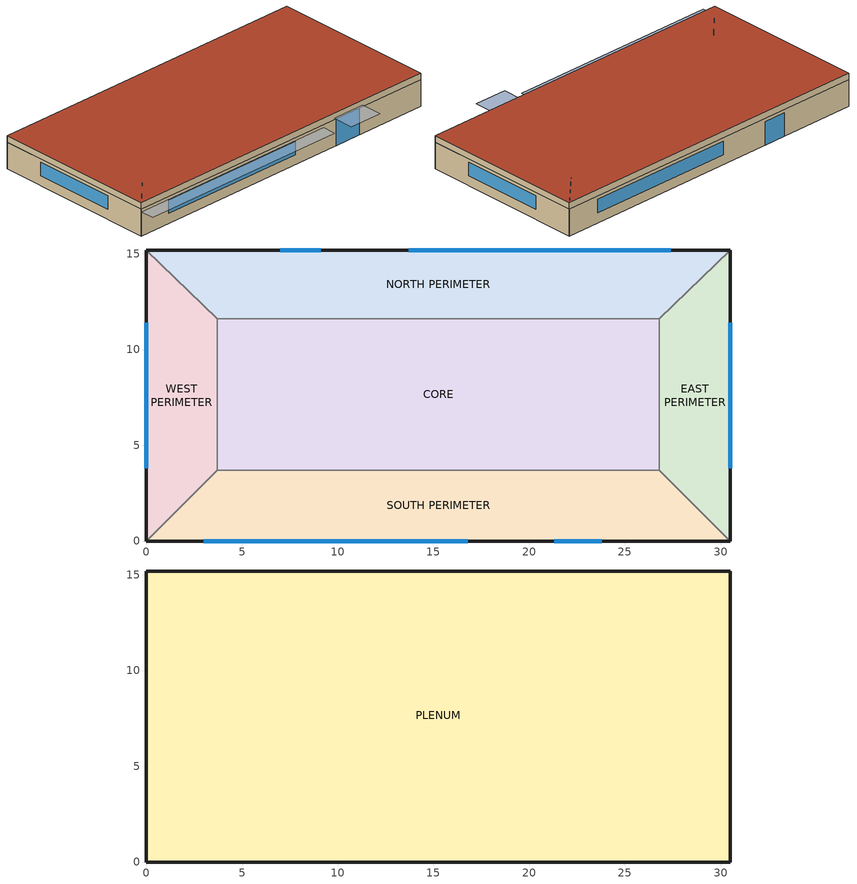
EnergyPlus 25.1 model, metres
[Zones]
SOUTH PERIMETER
 floor ground (FLOOR-SLAB-1): 26.8,3.7 30.5,0 0,0 3.7,3.7 z0
 wall outside (WALL-1): 0,0 30.5,0 z0:2.4
 wall to EAST PERIMETER (INT-WALL-1): 30.5,0 26.8,3.7 z0:2.4
 wall to WEST PERIMETER (INT-WALL-1): 3.7,3.7 0,0 z0:2.4
 wall to CORE (INT-WALL-1): 26.8,3.7 3.7,3.7 z0:2.4
 window (Double LoE Clear Argon): 3,0 16.8,0 z0.9:2.1; 21.3,0 23.8,0 z0:2.4
EAST PERIMETER
 floor ground (FLOOR-SLAB-1): 26.8,11.6 30.5,15.2 30.5,0 26.8,3.7 z0
 wall outside (WALL-1): 30.5,0 30.5,15.2 z0:2.4
 wall to NORTH PERIMETER (INT-WALL-1): 30.5,15.2 26.8,11.6 z0:2.4
 wall to CORE (INT-WALL-1): 26.8,11.6 26.8,3.7 z0:2.4
 window (Double LoE Clear Argon): 30.5,3.8 30.5,11.4 z0.9:2.1
NORTH PERIMETER
 floor ground (FLOOR-SLAB-1): 26.8,11.6 3.7,11.6 0,15.2 30.5,15.2 z0
 wall outside (WALL-1): 30.5,15.2 0,15.2 z0:2.4
 wall to WEST PERIMETER (INT-WALL-1): 0,15.2 3.7,11.6 z0:2.4
 wall to CORE (INT-WALL-1): 3.7,11.6 26.8,11.6 z0:2.4
 window (Double LoE Clear Argon): 27.4,15.2 13.7,15.2 z0.9:2.1; 9.1,15.2 7,15.2 z0:2.1
WEST PERIMETER
 floor ground (FLOOR-SLAB-1): 3.7,3.7 0,0 0,15.2 3.7,11.6 z0
 wall outside (WALL-1): 0,15.2 0,0 z0:2.4
 wall to CORE (INT-WALL-1): 3.7,3.7 3.7,11.6 z0:2.4
 window (Double LoE Clear Argon): 0,11.4 0,3.8 z0.9:2.1
CORE
 floor ground (FLOOR-SLAB-1): 26.8,11.6 26.8,3.7 3.7,3.7 3.7,11.6 z0
PLENUM
 floor to SOUTH PERIMETER (CLNG-1): 26.8,3.7 30.5,0 0,0 3.7,3.7 z2.4
 floor to EAST PERIMETER (CLNG-1): 26.8,11.6 30.5,15.2 30.5,0 26.8,3.7 z2.4
 floor to NORTH PERIMETER (CLNG-1): 26.8,11.6 3.7,11.6 0,15.2 30.5,15.2 z2.4
 floor to WEST PERIMETER (CLNG-1): 3.7,3.7 0,0 0,15.2 3.7,11.6 z2.4
 floor to CORE (CLNG-1): 26.8,11.6 26.8,3.7 3.7,3.7 3.7,11.6 z2.4
 wall outside (WALL-1): 0,0 30.5,0 30.5,15.2 0,15.2 0,0 z2.4:3
 roof outside (ROOF-1): 0,15.2 0,0 30.5,0 30.5,15.2 z3
shading: 0,-1.3 0,0 19.8,0 19.8,-1.3 z2.2; 21,-2 21,0 24.1,0 24.1,-2 z2.6
[Building]
Exercise 2C: North Axis {deg}=0; Terrain=City; Loads Convergence Tolerance Value {W}=0.04; Temperature Convergence Tolerance Value {deltaC}=0.4; Solar Distribution=FullInteriorAndExterior; Minimum Number of Warmup Days=6
[Site:Location]
CHICAGO_IL_USA TMY2-94846: Latitude {deg}=41.78; Longitude {deg}=-87.75; Time Zone {hr}=-6; Elevation {m}=190
[SizingPeriod:DesignDay] Day of Month=21; Humidity Condition Type=Wetbulb; Barometric Pressure {Pa}=99063; Rain Indicator=No; Snow Indicator=No; Daylight Saving Time Indicator=No; Solar Model Indicator=ASHRAEClearSky
Name | Month | Day Type | Maximum Dry-Bulb Temperature {C} | Daily Dry-Bulb Temperature Range {deltaC} | Wetbulb or DewPoint at Maximum Dry-Bulb {C} | Wind Speed {m/s} | Wind Direction {deg} | Sky Clearness
CHICAGO_IL_USA Heating 99% Conditions | 1 | WinterDesignDay | -18.1 | 0 | -18.1 | 4.6 | 270 | 0
CHICAGO_IL_USA Cooling 1% Conditions DB=>MWB | 7 | SummerDesignDay | 31.3 | 10.9 | 22.8 | 5.4 | 230 | 1
[Site:GroundTemperature:BuildingSurface]
20.4, 20.4, 20.4, 20.4, 21.5, 22.7, 22.9, 23, 23, 21.9, 20.7, 20.5
[Material] Thermal Absorptance=0.9
Name | Roughness | Thickness {m} | Conductivity {W/m-K} | Density {kg/m3} | Specific Heat {J/kg-K} | Solar Absorptance | Visible Absorptance
RG01 | Rough | 0.0127 | 1.442 | 881 | 1674 | 0.65 | 0.65
BR01 | VeryRough | 0.0095 | 0.162 | 1121 | 1464 | 0.7 | 0.7
IN46 | VeryRough | 0.0762 | 0.023 | 24 | 1590 | 0.5 | 0.5
WD01 | MediumSmooth | 0.0191 | 0.115 | 513 | 1381 | 0.78 | 0.78
PW03 | MediumSmooth | 0.0127 | 0.115 | 545 | 1213 | 0.78 | 0.78
IN02 | Rough | 0.0901 | 0.043 | 10 | 837 | 0.75 | 0.75
GP01 | MediumSmooth | 0.0127 | 0.16 | 801 | 837 | 0.75 | 0.75
GP02 | MediumSmooth | 0.0159 | 0.16 | 801 | 837 | 0.75 | 0.75
CC03 | MediumRough | 0.1016 | 1.31 | 2243 | 837 | 0.65 | 0.65
[Material:NoMass]
MAT-CLNG-1: Roughness=Rough; Thermal Resistance {m2-K/W}=0.652259; Thermal Absorptance=0.65; Solar Absorptance=0.65; Visible Absorptance=0.65
[Material:AirGap]
AL21: Thermal Resistance {m2-K/W}=0.157
[WindowMaterial:Glazing] Optical Data Type=SpectralAverage; Thickness {m}=0.006; Infrared Transmittance at Normal Incidence=0; Front Side Infrared Hemispherical Emissivity=0.84; Conductivity {W/m-K}=0.9
Name | Solar Transmittance at Normal Incidence | Front Side Solar Reflectance at Normal Incidence | Back Side Solar Reflectance at Normal Incidence | Visible Transmittance at Normal Incidence | Front Side Visible Reflectance at Normal Incidence | Back Side Visible Reflectance at Normal Incidence | Back Side Infrared Hemispherical Emissivity
CLEAR 6MM | 0.775 | 0.071 | 0.071 | 0.881 | 0.08 | 0.08 | 0.84
LoE CLEAR 6MM | 0.6 | 0.17 | 0.22 | 0.84 | 0.055 | 0.078 | 0.1
[WindowMaterial:Gas]
ARGON 13MM: Gas Type=Argon; Thickness {m}=0.0127
[Construction]
ROOF-1: RG01, BR01, IN46, WD01
WALL-1: WD01, PW03, IN02, GP01
CLNG-1: MAT-CLNG-1
FLOOR-SLAB-1: CC03
INT-WALL-1: GP02, AL21, GP02
Double LoE Clear Argon: LoE CLEAR 6MM, ARGON 13MM, CLEAR 6MM
[HVACTemplate:System:VAV]
VAV with Reheat: System Availability Schedule=Office HVAC; Supply Fan Maximum Flow Rate {m3/s}=autosize; Supply Fan Minimum Flow Rate {m3/s}=autosize; Supply Fan Total Efficiency=0.7; Supply Fan Delta Pressure {Pa}=1000; Supply Fan Motor Efficiency=0.9; Supply Fan Motor in Air Stream Fraction=1; Cooling Coil Type=ChilledWater; Cooling Coil Design Setpoint {C}=13; Heating Coil Type=None; Heating Coil Design Setpoint {C}=10; Gas Heating Coil Efficiency=0.8; Preheat Coil Type=None; Preheat Coil Design Setpoint {C}=7.2; Gas Preheat Coil Efficiency=0.8; Maximum Outdoor Air Flow Rate {m3/s}=autosize; Minimum Outdoor Air Flow Rate {m3/s}=autosize; Minimum Outdoor Air Control Type=ProportionalMinimum; Minimum Outdoor Air Schedule=Office Minimum OA; Economizer Type=FixedDryBulb; Economizer Lockout=NoLockout; Return Plenum=PLENUM; Supply Fan Placement=DrawThrough; Supply Fan Part-Load Power Coefficients=InletVaneDampers; Night Cycle Control=StayOff; Heat Recovery Type=None; Sensible Heat Recovery Effectiveness=0.7; Latent Heat Recovery Effectiveness=0.65; Cooling Coil Setpoint Reset Type=None; Heating Coil Setpoint Reset Type=None; Dehumidification Control Type=None; Humidifier Type=None; Sizing Option=NonCoincident
[HVACTemplate:Zone:VAV] Template VAV System=VAV with Reheat; Template Thermostat=Office Thermostat; Supply Air Maximum Flow Rate {m3/s}=autosize; Zone Minimum Air Flow Input Method=Constant; Constant Minimum Air Flow Fraction=0.2; Outdoor Air Method=Flow/Person; Outdoor Air Flow Rate per Person {m3/s}=0.00944; Outdoor Air Flow Rate per Zone Floor Area {m3/s-m2}=0; Outdoor Air Flow Rate per Zone {m3/s}=0; Reheat Coil Type=HotWater; Damper Heating Action=Reverse; Baseboard Heating Type=None; Baseboard Heating Capacity {W}=autosize; Zone Cooling Design Supply Air Temperature Input Method=SystemSupplyAirTemperature; Zone Heating Design Supply Air Temperature Input Method=SupplyAirTemperature; Zone Heating Design Supply Air Temperature {C}=50
SOUTH PERIMETER; EAST PERIMETER; WEST PERIMETER; CORE
[HVACTemplate:Plant:ChilledWaterLoop]
Chilled Water Plant: Pump Control Type=Intermittent; Chiller Plant Operation Scheme Type=Default; Chilled Water Design Setpoint {C}=7.22; Chilled Water Pump Configuration=ConstantPrimaryNoSecondary; Primary Chilled Water Pump Rated Head {Pa}=179352; Secondary Chilled Water Pump Rated Head {Pa}=179352; Condenser Plant Operation Scheme Type=Default; Condenser Water Temperature Control Type=SpecifiedSetpoint; Condenser Water Design Setpoint {C}=29.4; Condenser Water Pump Rated Head {Pa}=179352; Chilled Water Setpoint Reset Type=None; Chilled Water Setpoint at Outdoor Dry-Bulb Low {C}=12.2; Chilled Water Reset Outdoor Dry-Bulb Low {C}=15.6; Chilled Water Setpoint at Outdoor Dry-Bulb High {C}=6.7; Chilled Water Reset Outdoor Dry-Bulb High {C}=26.7
[HVACTemplate:Plant:Chiller]
Chiller 1: Chiller Type=ElectricReciprocatingChiller; Capacity {W}=autosize; Nominal COP {W/W}=3.6; Condenser Type=WaterCooled; Sizing Factor=1
[HVACTemplate:Plant:Tower]
Tower 1: Tower Type=TwoSpeed; High Speed Nominal Capacity {W}=autosize; High Speed Fan Power {W}=autosize; Low Speed Nominal Capacity {W}=autosize; Low Speed Fan Power {W}=autosize; Free Convection Capacity {W}=autosize; Sizing Factor=1
[HVACTemplate:Plant:HotWaterLoop]
Hot Water Plant: Pump Control Type=Intermittent; Hot Water Plant Operation Scheme Type=Default; Hot Water Design Setpoint {C}=82; Hot Water Pump Configuration=ConstantFlow; Hot Water Pump Rated Head {Pa}=179352; Hot Water Setpoint Reset Type=None; Hot Water Setpoint at Outdoor Dry-Bulb Low {C}=82.2; Hot Water Reset Outdoor Dry-Bulb Low {C}=-6.7; Hot Water Setpoint at Outdoor Dry-Bulb High {C}=65.6; Hot Water Reset Outdoor Dry-Bulb High {C}=10
[HVACTemplate:Plant:Boiler]
Boiler 1: Boiler Type=HotWaterBoiler; Capacity {W}=autosize; Efficiency=0.8; Fuel Type=NaturalGas; Sizing Factor=1
[HVACTemplate:System:Unitary]
North Zone Unitary: System Availability Schedule=Office HVAC; Control Zone or Thermostat Location=NORTH PERIMETER; Supply Fan Maximum Flow Rate {m3/s}=autosize; Supply Fan Operating Mode Schedule=HVACTemplate:System:UnitaryNorth Zone UnitaryContinuousFanSchedule; Supply Fan Total Efficiency=0.7; Supply Fan Delta Pressure {Pa}=600; Supply Fan Motor Efficiency=0.9; Supply Fan Motor in Air Stream Fraction=1; Cooling Coil Type=SingleSpeedDX; Cooling Coil Gross Rated Total Capacity {W}=autosize; Cooling Coil Gross Rated Sensible Heat Ratio=autosize; Cooling Coil Gross Rated COP {W/W}=3; Heating Coil Type=Gas; Heating Coil Capacity {W}=autosize; Gas Heating Coil Efficiency=0.8; Maximum Outdoor Air Flow Rate {m3/s}=autosize; Minimum Outdoor Air Flow Rate {m3/s}=autosize; Minimum Outdoor Air Schedule=Office Minimum OA; Economizer Type=NoEconomizer; Economizer Lockout=NoLockout; Supply Fan Placement=BlowThrough; Night Cycle Control=StayOff; Heat Recovery Type=None; Sensible Heat Recovery Effectiveness=0.7; Latent Heat Recovery Effectiveness=0.65
[HVACTemplate:Thermostat]
Office Thermostat: Heating Setpoint Schedule=Office Heating Setpoints; Cooling Setpoint Schedule=Office Cooling Setpoints
[HVACTemplate:Zone:Unitary]
NORTH PERIMETER: Template Unitary System=North Zone Unitary; Template Thermostat=Office Thermostat; Supply Air Maximum Flow Rate {m3/s}=autosize; Outdoor Air Method=Flow/Person; Outdoor Air Flow Rate per Person {m3/s}=0.00944; Outdoor Air Flow Rate per Zone Floor Area {m3/s-m2}=0; Outdoor Air Flow Rate per Zone {m3/s}=0; Baseboard Heating Type=None; Baseboard Heating Capacity {W}=autosize; Zone Cooling Design Supply Air Temperature Input Method=SystemSupplyAirTemperature; Zone Heating Design Supply Air Temperature Input Method=SystemSupplyAirTemperature
[Zone] Type=1; Multiplier=1; Floor Area {m2}=autocalculate
Name | Ceiling Height {m} | Volume {m3} | Part of Total Floor Area
PLENUM | 0.6096 | 283.2 | No
SOUTH PERIMETER; NORTH PERIMETER | 2.4384 | 239.247 | Yes
EAST PERIMETER; WEST PERIMETER | 2.4384 | 103.311 | Yes
CORE | 2.4384 | 447.683 | Yes
[People] Number of People Schedule=Office Occupancy 2; Number of People Calculation Method=People; Fraction Radiant=0.3; Activity Level Schedule=ActSchd
Name | Zone or ZoneList or Space or SpaceList | Number of People
SOUTH PERIMETER People 1 | SOUTH PERIMETER | 11
EAST PERIMETER People 1 | EAST PERIMETER | 5
NORTH PERIMETER People 1 | NORTH PERIMETER | 11
WEST PERIMETER People 1 | WEST PERIMETER | 5
CORE People 1 | CORE | 20
[Lights] Schedule=Office Lighting 2; Design Level Calculation Method=LightingLevel; Return Air Fraction=0.2; Fraction Radiant=0.59; Fraction Visible=0.2; Fraction Replaceable=0
Name | Zone or ZoneList or Space or SpaceList | Lighting Level {W}
SOUTH PERIMETER Lights 1 | SOUTH PERIMETER | 1584
EAST PERIMETER Lights 1 | EAST PERIMETER | 684
NORTH PERIMETER Lights 1 | NORTH PERIMETER | 1584
WEST PERIMETER Lights 1 | WEST PERIMETER | 684
CORE Lights 1 | CORE | 2964
[ElectricEquipment] Schedule=Office Lighting 2; Design Level Calculation Method=EquipmentLevel; Fraction Latent=0; Fraction Radiant=0.3; Fraction Lost=0
Name | Zone or ZoneList or Space or SpaceList | Design Level {W}
SOUTH PERIMETER ElecEq 1 | SOUTH PERIMETER | 1056
EAST PERIMETER ElecEq 1 | EAST PERIMETER | 456
NORTH PERIMETER ElecEq 1 | NORTH PERIMETER | 1056
WEST PERIMETER ElecEq 1 | WEST PERIMETER | 456
CORE ElecEq 1 | CORE | 1976
[ZoneInfiltration:DesignFlowRate] Schedule=Constant; Design Flow Rate Calculation Method=Flow/Zone; Constant Term Coefficient=0; Temperature Term Coefficient=0; Velocity Term Coefficient=0.2237; Velocity Squared Term Coefficient=0
Name | Zone or ZoneList or Space or SpaceList | Design Flow Rate {m3/s}
SOUTH PERIMETER Infil 1 | SOUTH PERIMETER | 0.035
EAST PERIMETER Infil 1 | EAST PERIMETER | 0.015
NORTH PERIMETER Infil 1 | NORTH PERIMETER | 0.035
WEST PERIMETER Infil 1 | WEST PERIMETER | 0.015
CORE Infil 1 | CORE | 0.062
[Schedule:Constant]
HVACTemplate:System:UnitaryNorth Zone UnitaryContinuousFanSchedule: Any Number, 1
[Schedule:Compact]
Constant: Through: 12/31, For: AllDays, Until: 24:00, 1
Office HVAC: Through: 12/31, For: Weekdays SummerDesignDay, Until: 06:00, 0, Until: 22:00, 1, Until: 24:00, 0, For: Saturday WinterDesignDay, Until: 06:00, 0, Until: 18:00, 1, Until: 24:00, 0, For: Sunday Holidays AllOtherDays, Until: 24:00, 0
Office Heating Setpoints: Through: 12/31, For: Weekdays, Until: 06:00, 12.8, Until: 22:00, 21.1, Until: 24:00, 12.8, For: Saturday, Until: 06:00, 12.8, Until: 18:00, 21.1, Until: 24:00, 12.8, For: SummerDesignDay, Until: 24:00, 12.8, For: WinterDesignDay, Until: 24:00, 21.1, For: Sunday Holidays AllOtherDays, Until: 24:00, 12.8
Office Cooling Setpoints: Through: 12/31, For: Weekdays, Until: 06:00, 40, Until: 22:00, 23.9, Until: 24:00, 40, For: Saturday, Until: 06:00, 40, Until: 18:00, 23.9, Until: 24:00, 40, For: SummerDesignDay, Until: 24:00, 23.9, For: WinterDesignDay, Until: 24:00, 40, For: Sunday Holidays AllOtherDays, Until: 24:00, 40
Office Minimum OA: Through: 12/31, For: Weekdays SummerDesignDay, Until: 07:00, 0, Until: 22:00, 1, Until: 24:00, 0, For: Saturday WinterDesignDay, Until: 07:00, 0, Until: 18:00, 1, Until: 24:00, 0, For: Sunday Holidays AllOtherDays, Until: 24:00, 0
Office Lighting 2: Through: 12/31, For: Weekdays SummerDesignDay, Until: 05:00, 0.05, Until: 07:00, 0.1, Until: 08:00, 0.3, Until: 17:00, 0.9, Until: 18:00, 0.5, Until: 20:00, 0.3, Until: 22:00, 0.2, Until: 23:00, 0.1, Until: 24:00, 0.05, For: Saturday, Until: 06:00, 0.05, Until: 08:00, 0.1, Until: 12:00, 0.3, Until: 17:00, 0.15, Until: 24:00, 0.05, For: WinterDesignDay, Until: 24:00, 0, For: Sunday Holidays AllOtherDays, Until: 24:00, 0.05
Office Occupancy 2: Through: 12/31, For: Weekdays SummerDesignDay, Until: 07:00, 0, Until: 08:00, 0.2, Until: 12:00, 0.95, Until: 13:00, 0.5, Until: 17:00, 0.95, Until: 18:00, 0.3, Until: 22:00, 0.1, Until: 24:00, 0, For: Saturday, Until: 07:00, 0, Until: 08:00, 0.1, Until: 12:00, 0.3, Until: 17:00, 0.1, Until: 18:00, 0.05, Until: 24:00, 0, For: Sunday Holidays WinterDesignDay AllOtherDays, Until: 24:00, 0
ActSchd: Through: 12/31, For: AllDays, Until: 24:00, 117.24
